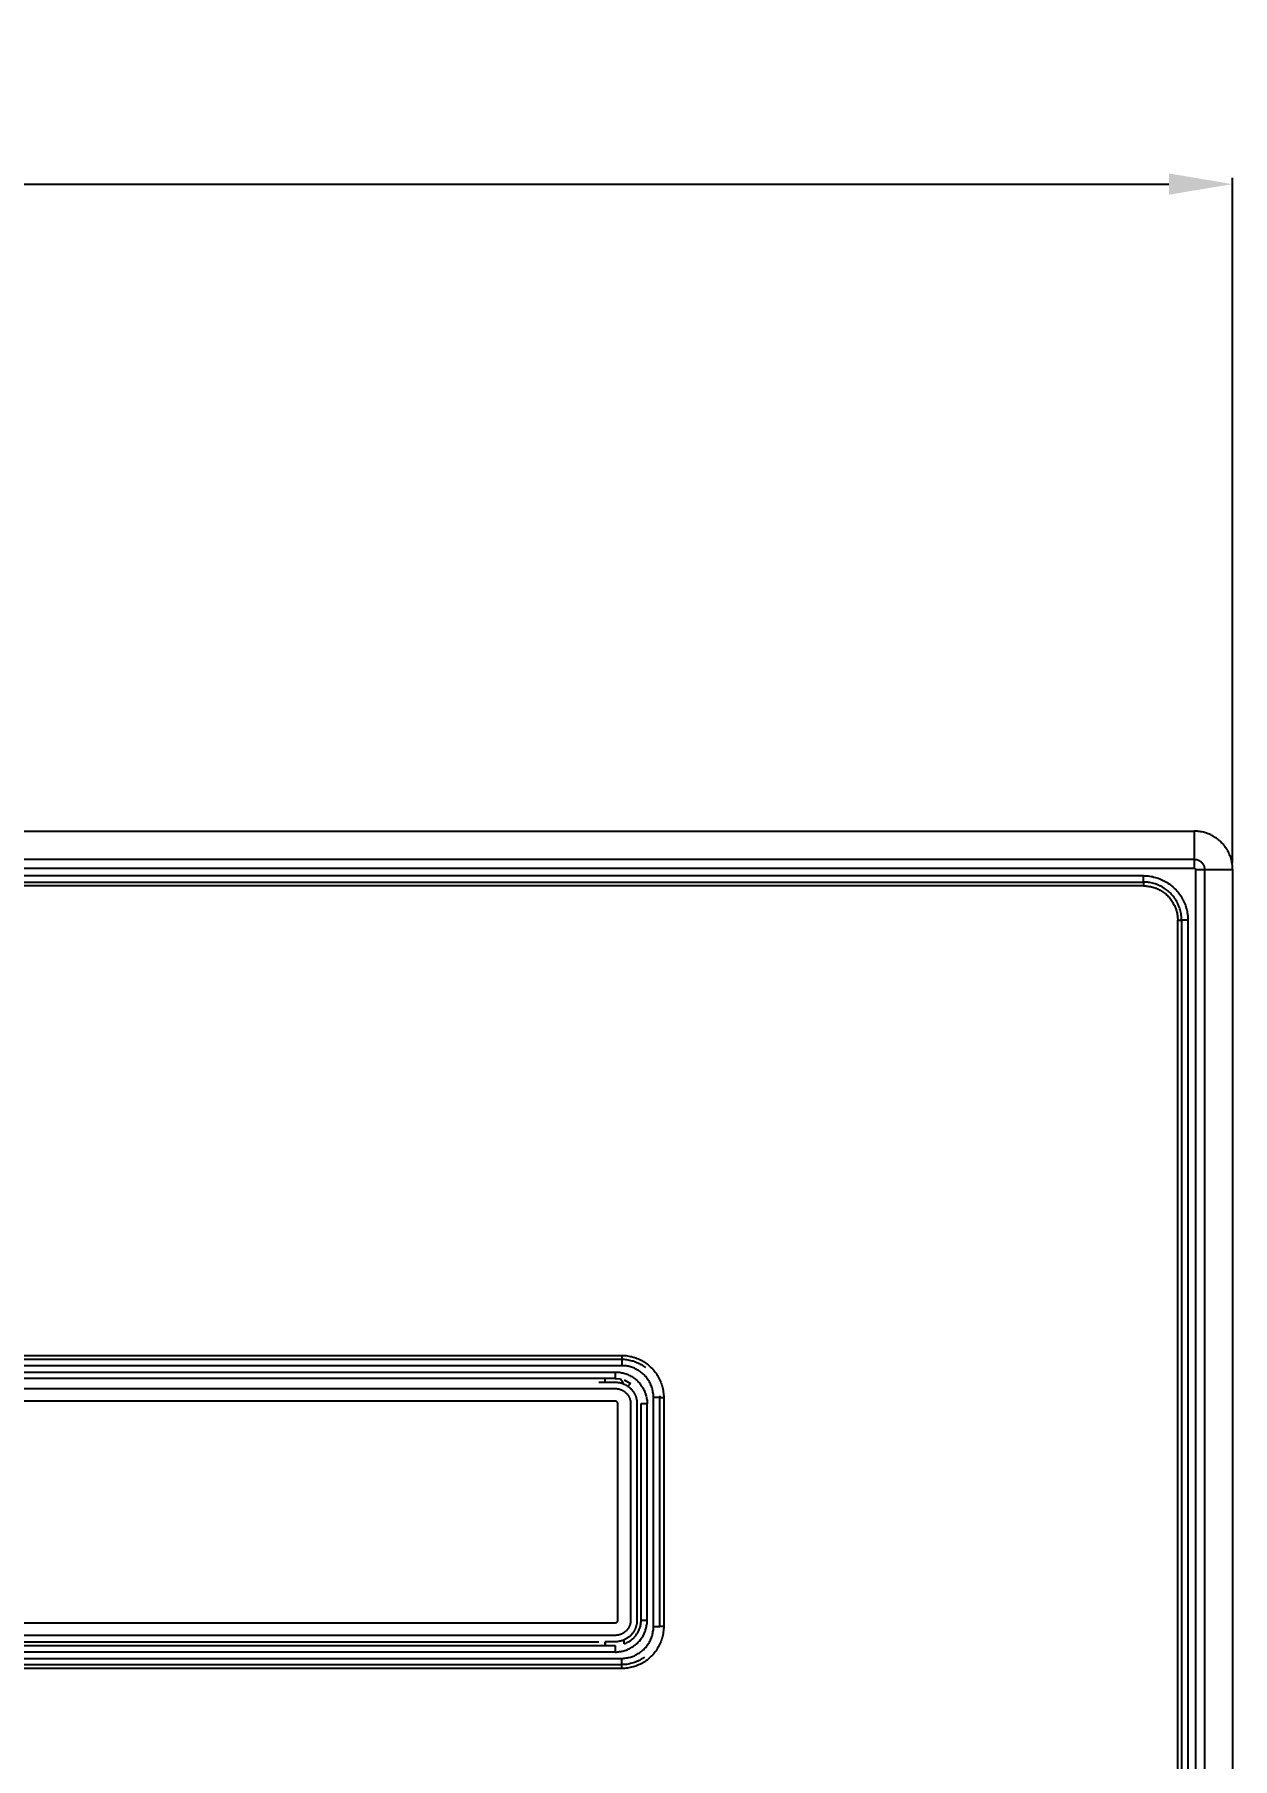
# Model space of a CAD drawing. Header units: millimetres. Extents: x 3033 to 5751, y 230 to 1450.
# Drawn here: x 3481.2 to 3575.3, y 725.4 to 860.9 of the extents above; entities that cross this region are included whole.
import ezdxf

# ---------------------------------------------------------------- set-up
doc = ezdxf.new("R2010")
doc.units = ezdxf.units.MM
doc.header["$MEASUREMENT"] = 0
doc.layers.add('Default', color=7, linetype='Continuous')
doc.layers.add('LAYER 10', color=2, linetype='Continuous')
doc.styles.add('Arial', font='arial.ttf')
doc.dimstyles.new('Dimension Style 01', dxfattribs={"dimtxt": 10, "dimasz": 5, "dimexe": 0.5, "dimexo": 0.5, "dimgap": 0.09, "dimtad": 1, "dimtoh": 1, "dimdec": 1, "dimzin": 1, "dimdsep": 46, "dimtxsty": 'Arial', "dimcen": 0.5, "dimadec": 1, "dimazin": 0, "dimtfac": 1, "dimtdec": 4, "dimtix": 1, "dimtmove": 0, "dimatfit": 3, "dimfxl": 1, "dimtolj": 1, "dimtzin": 1, "dimarcsym": 0})

# ---------------------------------------------------------------- blocks, each defined once
blk = doc.blocks.new('*D3')
at = {"layer": 'Default', "color": 0, "lineweight": -2, "transparency": 16777216}
for p, q in [((3345.34, 795.75), (3345.34, 849.6)), ((3575.34, 795.75), (3575.34, 849.6)), ((3350.34, 849.1), (3570.34, 849.1))]:
    blk.add_line(p, q, dxfattribs=at)
at = {"layer": 'Default', "color": 0, "transparency": 16777216}
for points in [[(3350.34, 849.94), (3350.34, 848.27), (3345.34, 849.1)], [(3570.34, 848.27), (3570.34, 849.94), (3575.34, 849.1)]]:
    blk.add_solid(points, dxfattribs=at)
at = {"layer": 'Defpoints', "color": 0, "transparency": 16777216}
for p in [(3575.34, 849.1), (3345.34, 795.25), (3575.34, 795.25)]:
    blk.add_point(p, dxfattribs=at)
at = {"layer": 'Default', "color": 0, "transparency": 16777216, "insert": (3460.34, 854.3), "char_height": 10, "attachment_point": 5, "style": 'Arial'}
blk.add_mtext('\\A1;230.0', dxfattribs=at)

msp = doc.modelspace()

# ---------------------------------------------------------------- linework, layer by layer
at = {"layer": 'LAYER 10'}
for p, q in [((3348.34, 798.25), (3572.34, 798.25)), ((3572.34, 798.25), (3572.34, 796.05)), ((3572.44, 798.25), (3572.34, 798.25)), ((3572.55, 798.25), (3572.44, 798.25)), ((3572.65, 798.24), (3572.55, 798.25)), ((3572.75, 798.23), (3572.65, 798.24)), ((3572.85, 798.21), (3572.75, 798.23)), ((3572.95, 798.19), (3572.85, 798.21)), ((3573.05, 798.17), (3572.95, 798.19)), ((3573.15, 798.14), (3573.05, 798.17)), ((3573.25, 798.11), (3573.15, 798.14)), ((3573.35, 798.08), (3573.25, 798.11)), ((3573.44, 798.04), (3573.35, 798.08)), ((3573.54, 798.01), (3573.44, 798.04)), ((3573.63, 797.96), (3573.54, 798.01)), ((3573.72, 797.92), (3573.63, 797.96)), ((3573.81, 797.87), (3573.72, 797.92)), ((3573.9, 797.82), (3573.81, 797.87)), ((3573.99, 797.76), (3573.9, 797.82)), ((3574.07, 797.7), (3573.99, 797.76)), ((3574.15, 797.64), (3574.07, 797.7)), ((3574.23, 797.58), (3574.15, 797.64)), ((3574.31, 797.51), (3574.23, 797.58)), ((3574.39, 797.45), (3574.31, 797.51)), ((3574.46, 797.37), (3574.39, 797.45)), ((3574.53, 797.3), (3574.46, 797.37)), ((3574.6, 797.23), (3574.53, 797.3)), ((3574.67, 797.15), (3574.6, 797.23)), ((3574.73, 797.07), (3574.67, 797.15)), ((3574.79, 796.98), (3574.73, 797.07)), ((3574.85, 796.9), (3574.79, 796.98)), ((3574.9, 796.81), (3574.85, 796.9)), ((3574.96, 796.72), (3574.9, 796.81)), ((3575, 796.63), (3574.96, 796.72)), ((3575.05, 796.54), (3575, 796.63)), ((3348.34, 796.05), (3572.34, 796.05)), ((3348.34, 795.34), (3572.34, 795.34)), ((3572.34, 796.05), (3572.34, 795.34)), ((3572.34, 796.05), (3572.37, 796.05)), ((3572.34, 795.34), (3572.35, 795.34)), ((3572.34, 795.34), (3572.34, 795.34)), ((3572.35, 795.34), (3572.36, 795.34)), ((3572.35, 795.34), (3572.35, 795.34)), ((3572.35, 795.34), (3572.35, 795.34)), ((3572.36, 795.34), (3572.37, 795.33)), ((3572.36, 795.34), (3572.36, 795.34)), ((3572.36, 795.34), (3572.36, 795.34)), ((3572.36, 795.34), (3572.36, 795.34)), ((3572.37, 796.05), (3572.4, 796.04)), ((3572.37, 795.33), (3572.38, 795.33)), ((3572.37, 795.33), (3572.37, 795.33)), ((3572.37, 795.33), (3572.37, 795.33)), ((3572.38, 795.33), (3572.39, 795.33)), ((3572.38, 795.33), (3572.38, 795.33)), ((3572.38, 795.33), (3572.38, 795.33)), ((3572.38, 795.33), (3572.38, 795.33)), ((3572.39, 795.33), (3572.39, 795.32)), ((3572.39, 795.32), (3572.4, 795.32)), ((3572.39, 795.32), (3572.39, 795.32)), ((3572.39, 795.32), (3572.39, 795.32)), ((3572.4, 796.04), (3572.42, 796.04)), ((3572.4, 795.32), (3572.4, 795.31)), ((3572.4, 795.32), (3572.4, 795.32)), ((3572.4, 795.32), (3572.4, 795.32)), ((3572.4, 795.31), (3572.41, 795.31)), ((3572.4, 795.31), (3572.4, 795.31)), ((3572.41, 795.31), (3572.41, 795.31)), ((3572.41, 795.31), (3572.41, 795.3)), ((3572.41, 795.3), (3572.41, 795.3)), ((3572.41, 795.3), (3572.41, 795.3)), ((3572.41, 795.3), (3572.42, 795.3)), ((3572.42, 796.04), (3572.45, 796.04)), ((3572.42, 795.3), (3572.42, 795.29)), ((3572.42, 795.29), (3572.42, 795.28)), ((3572.42, 795.29), (3572.42, 795.29)), ((3572.42, 795.29), (3572.42, 795.29)), ((3572.42, 795.29), (3572.42, 795.29)), ((3572.42, 795.28), (3572.42, 795.27)), ((3572.42, 795.28), (3572.42, 795.28)), ((3572.42, 795.28), (3572.42, 795.28)), ((3572.42, 795.27), (3572.43, 795.27)), ((3572.42, 795.27), (3572.42, 795.27)), ((3572.43, 795.27), (3572.43, 795.27)), ((3572.45, 796.04), (3572.48, 796.03)), ((3572.48, 796.03), (3572.5, 796.03)), ((3572.5, 796.03), (3572.53, 796.02)), ((3572.53, 796.02), (3572.55, 796.02)), ((3572.55, 796.02), (3572.58, 796.01)), ((3572.58, 796.01), (3572.61, 796)), ((3572.61, 796), (3572.63, 795.99)), ((3572.63, 795.99), (3572.66, 795.98)), ((3572.66, 795.98), (3572.68, 795.97)), ((3572.68, 795.97), (3572.71, 795.96)), ((3572.71, 795.96), (3572.73, 795.94)), ((3572.73, 795.94), (3572.75, 795.93)), ((3572.75, 795.93), (3572.78, 795.92)), ((3572.78, 795.92), (3572.8, 795.9)), ((3572.8, 795.9), (3572.82, 795.89)), ((3572.82, 795.89), (3572.84, 795.87)), ((3572.84, 795.87), (3572.86, 795.85)), ((3572.86, 795.85), (3572.88, 795.83)), ((3572.88, 795.83), (3572.9, 795.81)), ((3572.9, 795.81), (3572.92, 795.79)), ((3572.92, 795.79), (3572.94, 795.77)), ((3572.94, 795.77), (3572.96, 795.75)), ((3572.96, 795.75), (3572.97, 795.73)), ((3572.97, 795.73), (3572.99, 795.71)), ((3572.99, 795.71), (3573, 795.69)), ((3573, 795.69), (3573.02, 795.67)), ((3573.02, 795.67), (3573.03, 795.64)), ((3573.03, 795.64), (3573.05, 795.62)), ((3573.05, 795.62), (3573.06, 795.59)), ((3573.06, 795.59), (3573.07, 795.57)), ((3573.07, 795.57), (3573.08, 795.54)), ((3573.08, 795.54), (3573.09, 795.52)), ((3573.09, 795.52), (3573.1, 795.49)), ((3573.1, 795.49), (3573.1, 795.47)), ((3573.1, 795.47), (3573.11, 795.44)), ((3573.11, 795.44), (3573.12, 795.41)), ((3573.12, 795.41), (3573.12, 795.39)), ((3573.12, 795.39), (3573.13, 795.36)), ((3573.13, 795.36), (3573.13, 795.33)), ((3573.13, 795.33), (3573.13, 795.31)), ((3573.13, 795.31), (3573.13, 795.28)), ((3573.13, 795.28), (3573.13, 795.25)), ((3575.09, 796.45), (3575.05, 796.54)), ((3575.13, 796.35), (3575.09, 796.45)), ((3575.17, 796.26), (3575.13, 796.35)), ((3575.2, 796.16), (3575.17, 796.26)), ((3575.23, 796.06), (3575.2, 796.16)), ((3575.26, 795.96), (3575.23, 796.06)), ((3575.28, 795.86), (3575.26, 795.96)), ((3575.3, 795.76), (3575.28, 795.86)), ((3575.31, 795.66), (3575.3, 795.76)), ((3575.33, 795.56), (3575.31, 795.66)), ((3575.33, 795.46), (3575.33, 795.56)), ((3575.34, 795.36), (3575.33, 795.46)), ((3575.34, 795.25), (3575.34, 795.36)), ((3568.34, 794.75), (3352.34, 794.75)), ((3352.34, 794.25), (3568.34, 794.25)), ((3568.34, 793.95), (3352.34, 793.95)), ((3568.34, 794.25), (3568.34, 794.75)), ((3568.34, 794.75), (3568.46, 794.75)), ((3568.44, 794.25), (3568.34, 794.25)), ((3568.34, 794.25), (3568.34, 793.95)), ((3568.34, 793.95), (3568.43, 793.95)), ((3568.43, 793.95), (3568.53, 793.95)), ((3568.55, 794.25), (3568.44, 794.25)), ((3568.46, 794.75), (3568.58, 794.75)), ((3568.53, 793.95), (3568.62, 793.94)), ((3568.65, 794.24), (3568.55, 794.25)), ((3568.58, 794.75), (3568.7, 794.74)), ((3568.62, 793.94), (3568.71, 793.93)), ((3568.75, 794.23), (3568.65, 794.24)), ((3568.7, 794.74), (3568.82, 794.72)), ((3568.71, 793.93), (3568.8, 793.91)), ((3568.85, 794.21), (3568.75, 794.23)), ((3568.8, 793.91), (3568.89, 793.9)), ((3568.82, 794.72), (3568.94, 794.7)), ((3568.95, 794.19), (3568.85, 794.21)), ((3568.94, 794.7), (3569.05, 794.68)), ((3569.05, 794.17), (3568.95, 794.19)), ((3569.05, 794.68), (3569.17, 794.65)), ((3569.15, 794.14), (3569.05, 794.17)), ((3569.25, 794.11), (3569.15, 794.14)), ((3569.17, 794.65), (3569.29, 794.62)), ((3569.35, 794.08), (3569.25, 794.11)), ((3569.29, 794.62), (3569.4, 794.59)), ((3569.44, 794.04), (3569.35, 794.08)), ((3569.4, 794.59), (3569.51, 794.55)), ((3569.54, 794.01), (3569.44, 794.04)), ((3569.51, 794.55), (3569.63, 794.51)), ((3569.63, 793.96), (3569.54, 794.01)), ((3569.63, 794.51), (3569.74, 794.46)), ((3569.72, 793.92), (3569.63, 793.96)), ((3569.81, 793.87), (3569.72, 793.92)), ((3569.74, 794.46), (3569.84, 794.41)), ((3569.84, 794.41), (3569.95, 794.36)), ((3569.95, 794.36), (3570.06, 794.3)), ((3570.06, 794.3), (3570.16, 794.24)), ((3570.16, 794.24), (3570.26, 794.18)), ((3570.26, 794.18), (3570.36, 794.11)), ((3570.36, 794.11), (3570.46, 794.04)), ((3570.46, 794.04), (3570.55, 793.97)), ((3570.55, 793.97), (3570.64, 793.89)), ((3572.43, 795.27), (3572.43, 795.26)), ((3572.43, 795.26), (3572.43, 795.25)), ((3572.43, 795.26), (3572.43, 795.26)), ((3572.43, 795.26), (3572.43, 795.26)), ((3572.43, 795.25), (3573.13, 795.25)), ((3572.43, 795.25), (3572.43, 531.25)), ((3573.13, 795.25), (3575.34, 795.25)), ((3573.13, 795.25), (3573.13, 531.25)), ((3575.34, 795.25), (3575.34, 531.25)), ((3568.89, 793.9), (3568.98, 793.88)), ((3568.98, 793.88), (3569.07, 793.85)), ((3569.07, 793.85), (3569.16, 793.83)), ((3569.16, 793.83), (3569.25, 793.8)), ((3569.25, 793.8), (3569.33, 793.77)), ((3569.33, 793.77), (3569.42, 793.73)), ((3569.42, 793.73), (3569.5, 793.69)), ((3569.5, 793.69), (3569.58, 793.65)), ((3569.58, 793.65), (3569.66, 793.61)), ((3569.66, 793.61), (3569.74, 793.56)), ((3569.74, 793.56), (3569.82, 793.51)), ((3569.9, 793.82), (3569.81, 793.87)), ((3569.82, 793.51), (3569.9, 793.46)), ((3569.99, 793.76), (3569.9, 793.82)), ((3569.9, 793.46), (3569.97, 793.4)), ((3569.97, 793.4), (3570.04, 793.35)), ((3570.07, 793.7), (3569.99, 793.76)), ((3570.04, 793.35), (3570.12, 793.29)), ((3570.15, 793.64), (3570.07, 793.7)), ((3570.12, 793.29), (3570.18, 793.23)), ((3570.23, 793.58), (3570.15, 793.64)), ((3570.18, 793.23), (3570.25, 793.16)), ((3570.31, 793.51), (3570.23, 793.58)), ((3570.25, 793.16), (3570.31, 793.1)), ((3570.39, 793.45), (3570.31, 793.51)), ((3570.31, 793.1), (3570.38, 793.03)), ((3570.38, 793.03), (3570.44, 792.96)), ((3570.46, 793.37), (3570.39, 793.45)), ((3570.44, 792.96), (3570.49, 792.88)), ((3570.53, 793.3), (3570.46, 793.37)), ((3570.49, 792.88), (3570.55, 792.81)), ((3570.6, 793.23), (3570.53, 793.3)), ((3570.55, 792.81), (3570.6, 792.73)), ((3570.67, 793.15), (3570.6, 793.23)), ((3570.6, 792.73), (3570.65, 792.66)), ((3570.64, 793.89), (3570.73, 793.81)), ((3570.65, 792.66), (3570.69, 792.58)), ((3570.73, 793.07), (3570.67, 793.15)), ((3570.69, 792.58), (3570.74, 792.5)), ((3570.73, 793.81), (3570.82, 793.73)), ((3570.79, 792.98), (3570.73, 793.07)), ((3570.85, 792.9), (3570.79, 792.98)), ((3570.82, 793.73), (3570.9, 793.64)), ((3570.9, 792.81), (3570.85, 792.9)), ((3570.9, 793.64), (3570.98, 793.55)), ((3570.96, 792.72), (3570.9, 792.81)), ((3571, 792.63), (3570.96, 792.72)), ((3570.98, 793.55), (3571.06, 793.46)), ((3571.05, 792.54), (3571, 792.63)), ((3571.06, 793.46), (3571.13, 793.37)), ((3571.13, 793.37), (3571.2, 793.27)), ((3571.2, 793.27), (3571.27, 793.17)), ((3571.27, 793.17), (3571.33, 793.07)), ((3571.33, 793.07), (3571.39, 792.97)), ((3571.39, 792.97), (3571.45, 792.86)), ((3571.45, 792.86), (3571.5, 792.76)), ((3571.5, 792.76), (3571.55, 792.65)), ((3571.55, 792.65), (3571.6, 792.54)), ((3570.74, 792.5), (3570.78, 792.41)), ((3570.78, 792.41), (3570.82, 792.33)), ((3570.82, 792.33), (3570.85, 792.24)), ((3570.85, 792.24), (3570.89, 792.16)), ((3570.89, 792.16), (3570.91, 792.07)), ((3570.91, 792.07), (3570.94, 791.98)), ((3570.94, 791.98), (3570.96, 791.89)), ((3570.96, 791.89), (3570.98, 791.8)), ((3570.98, 791.8), (3571, 791.71)), ((3571, 791.71), (3571.02, 791.62)), ((3571.02, 791.62), (3571.03, 791.53)), ((3571.03, 791.53), (3571.03, 791.44)), ((3571.03, 791.44), (3571.04, 791.35)), ((3571.04, 791.35), (3571.04, 791.25)), ((3571.04, 791.25), (3571.34, 791.25)), ((3571.04, 535.25), (3571.04, 791.25)), ((3571.09, 792.45), (3571.05, 792.54)), ((3571.13, 792.35), (3571.09, 792.45)), ((3571.17, 792.26), (3571.13, 792.35)), ((3571.2, 792.16), (3571.17, 792.26)), ((3571.23, 792.06), (3571.2, 792.16)), ((3571.26, 791.96), (3571.23, 792.06)), ((3571.28, 791.86), (3571.26, 791.96)), ((3571.3, 791.76), (3571.28, 791.86)), ((3571.31, 791.66), (3571.3, 791.76)), ((3571.33, 791.56), (3571.31, 791.66)), ((3571.33, 791.46), (3571.33, 791.56)), ((3571.34, 791.36), (3571.33, 791.46)), ((3571.34, 791.25), (3571.34, 791.36)), ((3571.84, 791.25), (3571.34, 791.25)), ((3571.34, 791.25), (3571.34, 535.25)), ((3571.6, 792.54), (3571.64, 792.43)), ((3571.64, 792.43), (3571.68, 792.31)), ((3571.68, 792.31), (3571.71, 792.2)), ((3571.71, 792.2), (3571.74, 792.08)), ((3571.74, 792.08), (3571.77, 791.97)), ((3571.77, 791.97), (3571.79, 791.85)), ((3571.79, 791.85), (3571.81, 791.73)), ((3571.81, 791.73), (3571.82, 791.61)), ((3571.82, 791.61), (3571.83, 791.49)), ((3571.83, 791.49), (3571.84, 791.37)), ((3571.84, 791.37), (3571.84, 791.25)), ((3571.84, 791.25), (3571.84, 535.25)), ((3393.34, 757.05), (3527.34, 757.05)), ((3393.34, 756.75), (3527.34, 756.75)), ((3527.34, 756.25), (3393.34, 756.25)), ((3527.34, 757.05), (3527.34, 756.75)), ((3527.34, 757.05), (3527.45, 757.05)), ((3527.34, 756.75), (3527.34, 756.25)), ((3527.34, 756.75), (3527.44, 756.75)), ((3527.43, 756.25), (3527.34, 756.25)), ((3527.51, 756.25), (3527.43, 756.25)), ((3527.44, 756.75), (3527.54, 756.75)), ((3527.45, 757.05), (3527.57, 757.05)), ((3527.6, 756.24), (3527.51, 756.25)), ((3527.54, 756.75), (3527.64, 756.74)), ((3527.57, 757.05), (3527.68, 757.04)), ((3527.68, 756.23), (3527.6, 756.24)), ((3527.64, 756.74), (3527.74, 756.73)), ((3527.68, 757.04), (3527.79, 757.02)), ((3527.77, 756.22), (3527.68, 756.23)), ((3527.74, 756.73), (3527.84, 756.71)), ((3527.85, 756.2), (3527.77, 756.22)), ((3527.79, 757.02), (3527.9, 757.01)), ((3527.84, 756.71), (3527.94, 756.69)), ((3527.93, 756.18), (3527.85, 756.2)), ((3527.9, 757.01), (3528.01, 756.98)), ((3528.02, 756.16), (3527.93, 756.18)), ((3527.94, 756.69), (3528.04, 756.67)), ((3528.01, 756.98), (3528.12, 756.96)), ((3528.1, 756.14), (3528.02, 756.16)), ((3528.04, 756.67), (3528.14, 756.64)), ((3528.18, 756.11), (3528.1, 756.14)), ((3528.12, 756.96), (3528.23, 756.93)), ((3528.14, 756.64), (3528.24, 756.62)), ((3528.26, 756.08), (3528.18, 756.11)), ((3528.23, 756.93), (3528.34, 756.9)), ((3528.24, 756.62), (3528.33, 756.58)), ((3528.34, 756.05), (3528.26, 756.08)), ((3528.33, 756.58), (3528.43, 756.55)), ((3528.34, 756.9), (3528.45, 756.86)), ((3528.41, 756.01), (3528.34, 756.05)), ((3528.49, 755.97), (3528.41, 756.01)), ((3528.43, 756.55), (3528.52, 756.51)), ((3528.45, 756.86), (3528.55, 756.82)), ((3528.52, 756.51), (3528.61, 756.47)), ((3528.55, 756.82), (3528.66, 756.78)), ((3528.61, 756.47), (3528.71, 756.43)), ((3528.66, 756.78), (3528.76, 756.73)), ((3528.71, 756.43), (3528.79, 756.38)), ((3528.76, 756.73), (3528.86, 756.68)), ((3528.79, 756.38), (3528.88, 756.33)), ((3528.86, 756.68), (3528.96, 756.63)), ((3528.88, 756.33), (3528.97, 756.27)), ((3528.96, 756.63), (3529.06, 756.57)), ((3528.97, 756.27), (3529.05, 756.22)), ((3529.05, 756.22), (3529.13, 756.16)), ((3529.06, 756.57), (3529.15, 756.51)), ((3529.13, 756.16), (3529.21, 756.1)), ((3529.15, 756.51), (3529.24, 756.45)), ((3529.24, 756.45), (3529.33, 756.38)), ((3529.33, 756.38), (3529.42, 756.31)), ((3529.42, 756.31), (3529.51, 756.24)), ((3529.51, 756.24), (3529.59, 756.17)), ((3529.59, 756.17), (3529.67, 756.09)), ((3529.67, 756.09), (3529.75, 756.01)), ((3529.75, 756.01), (3529.83, 755.92)), ((3393.84, 755.75), (3526.84, 755.75)), ((3526.84, 755.25), (3393.84, 755.25)), ((3525.55, 754.95), (3526.84, 754.95)), ((3526.03, 754.95), (3526.03, 755.25)), ((3526.84, 755.75), (3526.84, 755.25)), ((3526.84, 755.75), (3526.93, 755.75)), ((3526.84, 755.25), (3527.25, 755.21)), ((3526.84, 754.95), (3526.88, 754.95)), ((3526.88, 754.95), (3526.92, 754.95)), ((3526.92, 754.95), (3526.96, 754.95)), ((3526.93, 755.75), (3527.01, 755.75)), ((3526.96, 754.95), (3527, 754.95)), ((3527, 754.95), (3527.04, 754.94)), ((3527.01, 755.75), (3527.1, 755.74)), ((3527.04, 754.94), (3527.07, 754.94)), ((3527.07, 754.94), (3527.11, 754.93)), ((3527.1, 755.74), (3527.18, 755.73)), ((3527.11, 754.93), (3527.15, 754.92)), ((3527.15, 754.92), (3527.19, 754.92)), ((3527.18, 755.73), (3527.27, 755.72)), ((3527.19, 754.92), (3527.23, 754.91)), ((3527.23, 754.91), (3527.27, 754.9)), ((3527.25, 755.21), (3527.35, 755.06)), ((3527.27, 755.72), (3527.35, 755.7)), ((3527.27, 754.9), (3527.3, 754.89)), ((3527.3, 754.89), (3527.34, 754.88)), ((3527.34, 754.88), (3527.38, 754.87)), ((3527.35, 755.7), (3527.43, 755.68)), ((3527.35, 755.06), (3527.43, 754.88)), ((3527.38, 754.87), (3527.42, 754.85)), ((3527.42, 754.85), (3527.45, 754.84)), ((3527.43, 755.68), (3527.52, 755.66)), ((3527.43, 754.88), (3527.45, 754.84)), ((3527.45, 754.84), (3527.49, 754.83)), ((3527.49, 754.83), (3527.53, 754.81)), ((3527.52, 755.66), (3527.6, 755.64)), ((3527.53, 754.81), (3527.56, 754.79)), ((3527.54, 755.13), (3528.04, 754.86)), ((3527.56, 754.79), (3527.6, 754.78)), ((3527.6, 755.64), (3527.68, 755.61)), ((3527.6, 754.78), (3527.63, 754.76)), ((3527.63, 754.76), (3527.67, 754.74)), ((3527.67, 754.74), (3527.7, 754.72)), ((3527.68, 755.61), (3527.76, 755.58)), ((3527.7, 754.72), (3527.74, 754.7)), ((3527.74, 754.7), (3527.77, 754.68)), ((3527.76, 755.58), (3527.84, 755.55)), ((3527.77, 754.68), (3527.8, 754.66)), ((3527.8, 754.66), (3527.83, 754.63)), ((3528.04, 754.86), (3527.82, 754.64)), ((3527.83, 754.63), (3527.87, 754.61)), ((3527.84, 755.55), (3527.91, 755.51)), ((3527.91, 755.51), (3527.99, 755.47)), ((3527.99, 755.47), (3528.07, 755.43)), ((3528.07, 755.43), (3528.14, 755.39)), ((3528.14, 755.39), (3528.21, 755.34)), ((3528.21, 755.34), (3528.28, 755.3)), ((3528.28, 755.3), (3528.35, 755.25)), ((3528.35, 755.25), (3528.42, 755.19)), ((3528.42, 755.19), (3528.48, 755.14)), ((3528.48, 755.14), (3528.55, 755.08)), ((3528.57, 755.93), (3528.49, 755.97)), ((3528.55, 755.08), (3528.61, 755.02)), ((3528.64, 755.89), (3528.57, 755.93)), ((3528.61, 755.02), (3528.67, 754.96)), ((3528.71, 755.84), (3528.64, 755.89)), ((3528.67, 754.96), (3528.73, 754.9)), ((3528.78, 755.8), (3528.71, 755.84)), ((3528.73, 754.9), (3528.78, 754.83)), ((3528.85, 755.75), (3528.78, 755.8)), ((3528.78, 754.83), (3528.83, 754.76)), ((3528.83, 754.76), (3528.88, 754.7)), ((3528.92, 755.69), (3528.85, 755.75)), ((3528.88, 754.7), (3528.93, 754.62)), ((3528.98, 755.64), (3528.92, 755.69)), ((3528.93, 754.62), (3528.98, 754.55)), ((3529.05, 755.58), (3528.98, 755.64)), ((3529.11, 755.52), (3529.05, 755.58)), ((3529.17, 755.46), (3529.11, 755.52)), ((3529.23, 755.4), (3529.17, 755.46)), ((3529.28, 755.33), (3529.23, 755.4)), ((3529.33, 755.26), (3529.28, 755.33)), ((3529.38, 755.2), (3529.33, 755.26)), ((3529.43, 755.12), (3529.38, 755.2)), ((3529.48, 755.05), (3529.43, 755.12)), ((3529.52, 754.98), (3529.48, 755.05)), ((3529.56, 754.9), (3529.52, 754.98)), ((3529.6, 754.83), (3529.56, 754.9)), ((3529.63, 754.75), (3529.6, 754.83)), ((3529.67, 754.67), (3529.63, 754.75)), ((3529.7, 754.59), (3529.67, 754.67)), ((3529.83, 755.92), (3529.9, 755.84)), ((3529.9, 755.84), (3529.97, 755.75)), ((3529.97, 755.75), (3530.04, 755.66)), ((3530.04, 755.66), (3530.1, 755.56)), ((3530.1, 755.56), (3530.16, 755.47)), ((3530.16, 755.47), (3530.22, 755.37)), ((3530.22, 755.37), (3530.27, 755.27)), ((3530.27, 755.27), (3530.32, 755.17)), ((3530.32, 755.17), (3530.37, 755.07)), ((3530.37, 755.07), (3530.41, 754.96)), ((3530.41, 754.96), (3530.45, 754.86)), ((3530.45, 754.86), (3530.49, 754.75)), ((3530.49, 754.75), (3530.52, 754.64)), ((3530.52, 754.64), (3530.55, 754.53)), ((3393.82, 754.45), (3526.84, 754.45)), ((3526.84, 753.45), (3393.84, 753.45)), ((3526.84, 754.45), (3526.87, 754.45)), ((3526.85, 753.45), (3526.84, 753.45)), ((3526.85, 753.45), (3526.85, 753.45)), ((3526.86, 753.45), (3526.85, 753.45)), ((3526.87, 753.45), (3526.86, 753.45)), ((3526.87, 754.45), (3526.9, 754.45)), ((3526.88, 753.45), (3526.87, 753.45)), ((3526.88, 753.45), (3526.88, 753.45)), ((3526.89, 753.45), (3526.88, 753.45)), ((3526.9, 753.45), (3526.89, 753.45)), ((3526.9, 754.45), (3526.93, 754.45)), ((3526.9, 753.44), (3526.9, 753.45)), ((3526.91, 753.44), (3526.9, 753.44)), ((3526.92, 753.44), (3526.91, 753.44)), ((3526.92, 753.44), (3526.92, 753.44)), ((3526.93, 753.43), (3526.92, 753.44)), ((3526.93, 754.45), (3526.96, 754.45)), ((3526.93, 753.43), (3526.93, 753.43)), ((3526.94, 753.43), (3526.93, 753.43)), ((3526.95, 753.42), (3526.94, 753.43)), ((3526.95, 753.42), (3526.95, 753.42)), ((3526.96, 753.41), (3526.95, 753.42)), ((3526.96, 754.45), (3526.99, 754.44)), ((3526.96, 753.41), (3526.96, 753.41)), ((3526.97, 753.41), (3526.96, 753.41)), ((3526.97, 753.4), (3526.97, 753.41)), ((3526.98, 753.4), (3526.97, 753.4)), ((3526.98, 753.39), (3526.98, 753.4)), ((3526.99, 753.39), (3526.98, 753.39)), ((3526.99, 754.44), (3527.02, 754.44)), ((3526.99, 753.38), (3526.99, 753.39)), ((3527, 753.38), (3526.99, 753.38)), ((3527, 753.37), (3527, 753.38)), ((3527.01, 753.36), (3527, 753.37)), ((3527.01, 753.36), (3527.01, 753.36)), ((3527.01, 753.35), (3527.01, 753.36)), ((3527.02, 753.35), (3527.01, 753.35)), ((3527.02, 754.44), (3527.04, 754.44)), ((3527.02, 753.34), (3527.02, 753.35)), ((3527.02, 753.33), (3527.02, 753.34)), ((3527.03, 753.33), (3527.02, 753.33)), ((3527.03, 753.32), (3527.03, 753.33)), ((3527.03, 753.31), (3527.03, 753.32)), ((3527.03, 753.31), (3527.03, 753.31)), ((3527.04, 753.3), (3527.03, 753.31)), ((3527.04, 754.44), (3527.07, 754.43)), ((3527.04, 753.29), (3527.04, 753.3)), ((3527.04, 753.29), (3527.04, 753.29)), ((3527.04, 753.28), (3527.04, 753.29)), ((3527.04, 753.27), (3527.04, 753.28)), ((3527.04, 753.27), (3527.04, 753.27)), ((3527.07, 754.43), (3527.1, 754.42)), ((3527.1, 754.42), (3527.13, 754.42)), ((3527.13, 754.42), (3527.16, 754.41)), ((3527.16, 754.41), (3527.19, 754.4)), ((3527.19, 754.4), (3527.21, 754.39)), ((3527.21, 754.39), (3527.24, 754.38)), ((3527.24, 754.38), (3527.27, 754.37)), ((3527.27, 754.37), (3527.3, 754.36)), ((3527.3, 754.36), (3527.32, 754.35)), ((3527.32, 754.35), (3527.35, 754.34)), ((3527.35, 754.34), (3527.38, 754.33)), ((3527.38, 754.33), (3527.4, 754.31)), ((3527.4, 754.31), (3527.43, 754.3)), ((3527.43, 754.3), (3527.45, 754.29)), ((3527.45, 754.29), (3527.48, 754.27)), ((3527.48, 754.27), (3527.5, 754.25)), ((3527.5, 754.25), (3527.53, 754.24)), ((3527.53, 754.24), (3527.55, 754.22)), ((3527.55, 754.22), (3527.58, 754.2)), ((3527.58, 754.2), (3527.6, 754.18)), ((3527.6, 754.18), (3527.62, 754.16)), ((3527.62, 754.16), (3527.64, 754.14)), ((3527.64, 754.14), (3527.67, 754.12)), ((3527.67, 754.12), (3527.69, 754.1)), ((3527.69, 754.1), (3527.71, 754.08)), ((3527.71, 754.08), (3527.73, 754.06)), ((3527.73, 754.06), (3527.75, 754.04)), ((3527.75, 754.04), (3527.77, 754.02)), ((3527.77, 754.02), (3527.78, 754)), ((3527.78, 754), (3527.8, 753.97)), ((3527.8, 753.97), (3527.82, 753.95)), ((3527.82, 753.95), (3527.84, 753.93)), ((3527.84, 753.93), (3527.85, 753.9)), ((3527.85, 753.9), (3527.87, 753.88)), ((3527.87, 754.61), (3527.9, 754.59)), ((3527.87, 753.88), (3527.88, 753.85)), ((3527.88, 753.85), (3527.9, 753.83)), ((3527.9, 754.59), (3527.93, 754.56)), ((3527.9, 753.83), (3527.91, 753.8)), ((3527.91, 753.8), (3527.92, 753.77)), ((3527.92, 753.77), (3527.93, 753.75)), ((3527.93, 754.56), (3527.96, 754.53)), ((3527.93, 753.75), (3527.95, 753.72)), ((3527.95, 753.72), (3527.96, 753.69)), ((3527.96, 754.53), (3527.99, 754.51)), ((3527.96, 753.69), (3527.97, 753.67)), ((3527.97, 753.67), (3527.98, 753.64)), ((3527.98, 753.64), (3527.99, 753.61)), ((3527.99, 754.51), (3528.02, 754.48)), ((3527.99, 753.61), (3527.99, 753.58)), ((3527.99, 753.58), (3528, 753.56)), ((3528, 753.56), (3528.01, 753.53)), ((3528.01, 753.53), (3528.02, 753.5)), ((3528.02, 754.48), (3528.04, 754.45)), ((3528.02, 753.5), (3528.02, 753.47)), ((3528.02, 753.47), (3528.03, 753.44)), ((3528.03, 753.44), (3528.03, 753.41)), ((3528.03, 753.41), (3528.03, 753.38)), ((3528.03, 753.38), (3528.04, 753.35)), ((3528.04, 754.45), (3528.07, 754.43)), ((3528.04, 753.35), (3528.04, 753.32)), ((3528.04, 753.32), (3528.04, 753.29)), ((3528.04, 753.29), (3528.04, 753.27)), ((3528.07, 754.43), (3528.1, 754.4)), ((3528.1, 754.4), (3528.12, 754.37)), ((3528.12, 754.37), (3528.15, 754.34)), ((3528.15, 754.34), (3528.17, 754.31)), ((3528.17, 754.31), (3528.2, 754.28)), ((3528.2, 754.28), (3528.22, 754.25)), ((3528.22, 754.25), (3528.24, 754.22)), ((3528.24, 754.22), (3528.26, 754.18)), ((3528.26, 754.18), (3528.29, 754.15)), ((3528.29, 754.15), (3528.31, 754.12)), ((3528.31, 754.12), (3528.32, 754.08)), ((3528.32, 754.08), (3528.34, 754.05)), ((3528.34, 754.05), (3528.36, 754.01)), ((3528.36, 754.01), (3528.38, 753.98)), ((3528.38, 753.98), (3528.4, 753.94)), ((3528.4, 753.94), (3528.41, 753.91)), ((3528.41, 753.91), (3528.43, 753.87)), ((3528.43, 753.87), (3528.44, 753.83)), ((3528.44, 753.83), (3528.45, 753.79)), ((3528.45, 753.79), (3528.47, 753.76)), ((3528.47, 753.76), (3528.48, 753.72)), ((3528.48, 753.72), (3528.49, 753.68)), ((3528.49, 753.68), (3528.5, 753.64)), ((3528.5, 753.64), (3528.51, 753.6)), ((3528.51, 753.6), (3528.51, 753.56)), ((3528.51, 753.56), (3528.52, 753.52)), ((3528.52, 753.52), (3528.53, 753.48)), ((3528.53, 753.48), (3528.53, 753.44)), ((3528.53, 753.44), (3528.53, 753.4)), ((3528.53, 753.4), (3528.54, 753.36)), ((3528.54, 753.36), (3528.54, 753.31)), ((3528.54, 753.31), (3528.54, 736.24)), ((3528.98, 754.55), (3529.02, 754.48)), ((3529.02, 754.48), (3529.06, 754.4)), ((3529.06, 754.4), (3529.1, 754.33)), ((3529.1, 754.33), (3529.13, 754.25)), ((3529.13, 754.25), (3529.17, 754.17)), ((3529.17, 754.17), (3529.2, 754.09)), ((3529.2, 754.09), (3529.22, 754.01)), ((3529.22, 754.01), (3529.25, 753.93)), ((3529.25, 753.93), (3529.27, 753.85)), ((3529.27, 753.85), (3529.29, 753.76)), ((3529.29, 753.76), (3529.3, 753.68)), ((3529.3, 753.68), (3529.32, 753.59)), ((3529.32, 753.59), (3529.33, 753.51)), ((3529.33, 753.51), (3529.34, 753.42)), ((3529.34, 753.42), (3529.34, 753.34)), ((3529.34, 753.34), (3529.34, 753.25)), ((3529.72, 754.51), (3529.7, 754.59)), ((3529.75, 754.43), (3529.72, 754.51)), ((3529.77, 754.35), (3529.75, 754.43)), ((3529.79, 754.26), (3529.77, 754.35)), ((3529.8, 754.18), (3529.79, 754.26)), ((3529.82, 754.09), (3529.8, 754.18)), ((3529.83, 754.01), (3529.82, 754.09)), ((3529.84, 753.92), (3529.83, 754.01)), ((3529.84, 753.84), (3529.84, 753.92)), ((3529.84, 753.75), (3529.84, 753.84)), ((3529.84, 735.75), (3529.84, 753.75)), ((3530.34, 753.75), (3529.84, 753.75)), ((3530.34, 753.87), (3530.34, 753.75)), ((3530.34, 735.75), (3530.34, 753.75)), ((3530.34, 753.75), (3530.64, 753.75)), ((3530.55, 754.53), (3530.57, 754.42)), ((3530.57, 754.42), (3530.59, 754.31)), ((3530.59, 754.31), (3530.61, 754.2)), ((3530.61, 754.2), (3530.62, 754.09)), ((3530.62, 754.09), (3530.63, 753.98)), ((3530.63, 753.98), (3530.64, 753.87)), ((3530.64, 753.87), (3530.64, 753.75)), ((3530.64, 753.75), (3530.64, 735.75)), ((3527.04, 736.25), (3527.04, 753.27)), ((3528.04, 753.27), (3528.04, 736.23)), ((3528.84, 753.25), (3528.84, 736.25)), ((3529.34, 753.25), (3528.84, 753.25)), ((3529.34, 736.25), (3529.34, 753.25)), ((3393.83, 736.05), (3526.84, 736.05)), ((3526.84, 736.05), (3526.85, 736.05)), ((3526.85, 736.05), (3526.86, 736.05)), ((3526.85, 736.05), (3526.85, 736.05)), ((3526.86, 736.05), (3526.87, 736.06)), ((3526.86, 736.05), (3526.86, 736.05)), ((3526.87, 736.06), (3526.88, 736.06)), ((3526.87, 736.06), (3526.87, 736.06)), ((3526.88, 736.06), (3526.89, 736.06)), ((3526.88, 736.06), (3526.88, 736.06)), ((3526.88, 736.06), (3526.88, 736.06)), ((3526.89, 736.06), (3526.9, 736.06)), ((3526.89, 736.06), (3526.89, 736.06)), ((3526.9, 736.06), (3526.91, 736.07)), ((3526.9, 736.06), (3526.9, 736.06)), ((3526.9, 736.06), (3526.9, 736.06)), ((3526.91, 736.07), (3526.92, 736.07)), ((3526.91, 736.07), (3526.91, 736.07)), ((3526.92, 736.07), (3526.93, 736.07)), ((3526.92, 736.07), (3526.92, 736.07)), ((3526.92, 736.07), (3526.92, 736.07)), ((3526.93, 736.07), (3526.93, 736.08)), ((3526.93, 736.08), (3526.94, 736.08)), ((3526.93, 736.07), (3526.93, 736.07)), ((3526.94, 736.08), (3526.95, 736.08)), ((3526.94, 736.08), (3526.94, 736.08)), ((3526.94, 736.08), (3526.94, 736.08)), ((3526.95, 736.09), (3526.96, 736.09)), ((3526.95, 736.09), (3526.95, 736.09)), ((3526.95, 736.08), (3526.95, 736.09)), ((3526.95, 736.08), (3526.95, 736.08)), ((3526.96, 736.09), (3526.97, 736.1)), ((3526.96, 736.09), (3526.96, 736.09)), ((3526.96, 736.09), (3526.96, 736.09)), ((3526.97, 736.1), (3526.98, 736.11)), ((3526.97, 736.1), (3526.97, 736.1)), ((3526.97, 736.1), (3526.97, 736.1)), ((3526.97, 736.1), (3526.97, 736.1)), ((3526.98, 736.11), (3526.99, 736.12)), ((3526.98, 736.11), (3526.98, 736.11)), ((3526.98, 736.11), (3526.98, 736.11)), ((3526.98, 736.11), (3526.98, 736.11)), ((3526.99, 736.12), (3527, 736.13)), ((3526.99, 736.12), (3526.99, 736.12)), ((3526.99, 736.12), (3526.99, 736.12)), ((3526.99, 736.12), (3526.99, 736.12)), ((3527, 736.14), (3527.01, 736.14)), ((3527, 736.14), (3527, 736.14)), ((3527, 736.13), (3527, 736.14)), ((3527, 736.13), (3527, 736.13)), ((3527, 736.13), (3527, 736.13)), ((3527.01, 736.15), (3527.02, 736.16)), ((3527.01, 736.14), (3527.01, 736.15)), ((3527.01, 736.15), (3527.01, 736.15)), ((3527.01, 736.15), (3527.01, 736.15)), ((3527.01, 736.14), (3527.01, 736.14)), ((3527.02, 736.17), (3527.03, 736.18)), ((3527.02, 736.17), (3527.02, 736.17)), ((3527.02, 736.17), (3527.02, 736.17)), ((3527.02, 736.16), (3527.02, 736.17)), ((3527.02, 736.16), (3527.02, 736.16)), ((3527.02, 736.16), (3527.02, 736.16)), ((3527.03, 736.2), (3527.04, 736.21)), ((3527.03, 736.2), (3527.03, 736.2)), ((3527.03, 736.2), (3527.03, 736.2)), ((3527.03, 736.19), (3527.03, 736.2)), ((3527.03, 736.18), (3527.03, 736.19)), ((3527.03, 736.19), (3527.03, 736.19)), ((3527.03, 736.19), (3527.03, 736.19)), ((3527.03, 736.18), (3527.03, 736.18)), ((3527.03, 736.18), (3527.03, 736.18)), ((3527.04, 736.24), (3527.04, 736.25)), ((3527.04, 736.24), (3527.04, 736.24)), ((3527.04, 736.23), (3527.04, 736.24)), ((3527.04, 736.23), (3527.04, 736.23)), ((3527.04, 736.23), (3527.04, 736.23)), ((3527.04, 736.22), (3527.04, 736.23)), ((3527.04, 736.22), (3527.04, 736.22)), ((3527.04, 736.22), (3527.04, 736.22)), ((3527.04, 736.21), (3527.04, 736.22)), ((3527.04, 736.21), (3527.04, 736.21)), ((3527.04, 736.21), (3527.04, 736.21)), ((3527.89, 735.67), (3527.88, 735.65)), ((3527.9, 735.69), (3527.89, 735.67)), ((3527.91, 735.72), (3527.9, 735.69)), ((3527.92, 735.74), (3527.91, 735.72)), ((3527.94, 735.76), (3527.92, 735.74)), ((3527.95, 735.78), (3527.94, 735.76)), ((3527.96, 735.82), (3527.95, 735.78)), ((3527.97, 735.85), (3527.96, 735.82)), ((3527.98, 735.89), (3527.97, 735.85)), ((3528, 735.92), (3527.98, 735.89)), ((3528.01, 736), (3528, 735.96)), ((3528, 735.96), (3528, 735.92)), ((3528.02, 736.03), (3528.01, 736)), ((3528.03, 736.07), (3528.02, 736.03)), ((3528.04, 736.15), (3528.03, 736.13)), ((3528.03, 736.13), (3528.03, 736.1)), ((3528.03, 736.1), (3528.03, 736.07)), ((3528.04, 736.23), (3528.04, 736.2)), ((3528.04, 736.2), (3528.04, 736.18)), ((3528.04, 736.18), (3528.04, 736.15)), ((3528.43, 735.66), (3528.42, 735.63)), ((3528.45, 735.7), (3528.43, 735.66)), ((3528.46, 735.74), (3528.45, 735.7)), ((3528.47, 735.77), (3528.46, 735.74)), ((3528.48, 735.81), (3528.47, 735.77)), ((3528.49, 735.85), (3528.48, 735.81)), ((3528.5, 735.89), (3528.49, 735.85)), ((3528.51, 735.93), (3528.5, 735.89)), ((3528.52, 735.96), (3528.51, 735.93)), ((3528.53, 736.05), (3528.52, 736)), ((3528.52, 736), (3528.52, 735.96)), ((3528.54, 736.14), (3528.53, 736.09)), ((3528.53, 736.09), (3528.53, 736.05)), ((3528.54, 736.24), (3528.54, 736.22)), ((3528.54, 736.22), (3528.54, 736.18)), ((3528.54, 736.18), (3528.54, 736.14)), ((3528.76, 735.71), (3528.74, 735.64)), ((3528.78, 735.77), (3528.76, 735.71)), ((3528.8, 735.84), (3528.78, 735.77)), ((3528.81, 735.91), (3528.8, 735.84)), ((3528.82, 735.98), (3528.81, 735.91)), ((3528.83, 736.05), (3528.82, 735.98)), ((3528.84, 736.11), (3528.83, 736.05)), ((3528.84, 736.25), (3529.34, 736.25)), ((3528.84, 736.25), (3528.84, 736.18)), ((3528.84, 736.18), (3528.84, 736.11)), ((3529.25, 735.58), (3529.27, 735.66)), ((3529.27, 735.66), (3529.29, 735.74)), ((3529.29, 735.74), (3529.3, 735.83)), ((3529.3, 735.83), (3529.32, 735.91)), ((3529.32, 735.91), (3529.33, 736)), ((3529.33, 736), (3529.34, 736.08)), ((3529.34, 736.17), (3529.34, 736.25)), ((3529.34, 736.08), (3529.34, 736.17)), ((3529.84, 735.67), (3529.84, 735.75)), ((3529.84, 735.75), (3530.34, 735.75)), ((3529.84, 735.58), (3529.84, 735.67)), ((3530.64, 735.75), (3530.34, 735.75)), ((3530.64, 735.75), (3530.64, 735.64)), ((3526.85, 735.05), (3393.79, 735.05)), ((3393.8, 734.55), (3525.55, 734.55)), ((3526.03, 734.25), (3526.03, 734.55)), ((3526.03, 734.55), (3526.03, 734.25)), ((3526.85, 734.55), (3526.03, 734.55)), ((3526.9, 735.05), (3526.85, 735.05)), ((3526.92, 734.56), (3526.85, 734.55)), ((3526.93, 735.06), (3526.9, 735.05)), ((3526.97, 734.56), (3526.92, 734.56)), ((3526.96, 735.06), (3526.93, 735.06)), ((3527, 735.06), (3526.96, 735.06)), ((3527.01, 734.56), (3526.97, 734.56)), ((3527.02, 735.07), (3527, 735.06)), ((3527.06, 734.57), (3527.01, 734.56)), ((3527.05, 735.07), (3527.02, 735.07)), ((3527.08, 735.08), (3527.05, 735.07)), ((3527.1, 734.57), (3527.06, 734.57)), ((3527.1, 735.08), (3527.08, 735.08)), ((3527.13, 735.09), (3527.1, 735.08)), ((3527.14, 734.58), (3527.1, 734.57)), ((3527.15, 735.09), (3527.13, 735.09)), ((3527.18, 734.59), (3527.14, 734.58)), ((3527.18, 735.1), (3527.15, 735.09)), ((3527.2, 735.11), (3527.18, 735.1)), ((3527.23, 734.6), (3527.18, 734.59)), ((3527.22, 735.12), (3527.2, 735.11)), ((3527.25, 735.12), (3527.22, 735.12)), ((3527.27, 734.61), (3527.23, 734.6)), ((3527.27, 735.13), (3527.25, 735.12)), ((3527.3, 735.14), (3527.27, 735.13)), ((3527.31, 734.62), (3527.27, 734.61)), ((3527.32, 735.15), (3527.3, 735.14)), ((3527.35, 734.63), (3527.31, 734.62)), ((3527.34, 735.16), (3527.32, 735.15)), ((3527.37, 735.18), (3527.34, 735.16)), ((3527.39, 734.64), (3527.35, 734.63)), ((3527.39, 735.19), (3527.37, 735.18)), ((3527.41, 735.2), (3527.39, 735.19)), ((3527.43, 734.66), (3527.39, 734.64)), ((3527.44, 735.21), (3527.41, 735.2)), ((3527.47, 734.68), (3527.43, 734.66)), ((3527.46, 735.22), (3527.44, 735.21)), ((3527.48, 735.24), (3527.46, 735.22)), ((3527.52, 734.69), (3527.47, 734.68)), ((3527.5, 735.25), (3527.48, 735.24)), ((3527.52, 735.27), (3527.5, 735.25)), ((3527.54, 735.28), (3527.52, 735.27)), ((3527.56, 734.71), (3527.52, 734.69)), ((3527.56, 735.3), (3527.54, 735.28)), ((3527.54, 734.38), (3527.54, 734.7)), ((3527.6, 734.4), (3527.54, 734.38)), ((3527.58, 735.31), (3527.56, 735.3)), ((3527.6, 734.73), (3527.56, 734.71)), ((3527.6, 735.33), (3527.58, 735.31)), ((3527.62, 735.34), (3527.6, 735.33)), ((3527.64, 734.75), (3527.6, 734.73)), ((3527.67, 734.43), (3527.6, 734.4)), ((3527.64, 735.36), (3527.62, 735.34)), ((3527.66, 735.38), (3527.64, 735.36)), ((3527.69, 734.78), (3527.64, 734.75)), ((3527.68, 735.4), (3527.66, 735.38)), ((3527.73, 734.46), (3527.67, 734.43)), ((3527.7, 735.41), (3527.68, 735.4)), ((3527.73, 734.8), (3527.69, 734.78)), ((3527.72, 735.43), (3527.7, 735.41)), ((3527.74, 735.45), (3527.72, 735.43)), ((3527.77, 734.83), (3527.73, 734.8)), ((3527.79, 734.49), (3527.73, 734.46)), ((3527.75, 735.47), (3527.74, 735.45)), ((3527.77, 735.5), (3527.75, 735.47)), ((3527.79, 735.52), (3527.77, 735.5)), ((3527.81, 734.86), (3527.77, 734.83)), ((3527.81, 735.54), (3527.79, 735.52)), ((3527.85, 734.53), (3527.79, 734.49)), ((3527.82, 735.56), (3527.81, 735.54)), ((3527.85, 734.89), (3527.81, 734.86)), ((3527.84, 735.58), (3527.82, 735.56)), ((3527.85, 735.61), (3527.84, 735.58)), ((3527.87, 735.63), (3527.85, 735.61)), ((3527.89, 734.92), (3527.85, 734.89)), ((3527.91, 734.56), (3527.85, 734.53)), ((3527.88, 735.65), (3527.87, 735.63)), ((3527.93, 734.95), (3527.89, 734.92)), ((3527.97, 734.6), (3527.91, 734.56)), ((3527.97, 734.98), (3527.93, 734.95)), ((3528.01, 735.02), (3527.97, 734.98)), ((3528.03, 734.64), (3527.97, 734.6)), ((3528.05, 735.05), (3528.01, 735.02)), ((3528.08, 734.68), (3528.03, 734.64)), ((3528.08, 735.09), (3528.05, 735.05)), ((3528.12, 735.13), (3528.08, 735.09)), ((3528.13, 734.73), (3528.08, 734.68)), ((3528.15, 735.17), (3528.12, 735.13)), ((3528.19, 734.77), (3528.13, 734.73)), ((3528.18, 735.21), (3528.15, 735.17)), ((3528.21, 735.25), (3528.18, 735.21)), ((3528.24, 734.82), (3528.19, 734.77)), ((3528.24, 735.29), (3528.21, 735.25)), ((3528.27, 735.33), (3528.24, 735.29)), ((3528.29, 734.87), (3528.24, 734.82)), ((3528.29, 735.37), (3528.27, 735.33)), ((3528.32, 735.41), (3528.29, 735.37)), ((3528.33, 734.92), (3528.29, 734.87)), ((3528.34, 735.45), (3528.32, 735.41)), ((3528.38, 734.97), (3528.33, 734.92)), ((3528.36, 735.48), (3528.34, 735.45)), ((3528.35, 734.26), (3528.42, 734.31)), ((3528.37, 735.52), (3528.36, 735.48)), ((3528.39, 735.55), (3528.37, 735.52)), ((3528.42, 735.03), (3528.38, 734.97)), ((3528.41, 735.59), (3528.39, 735.55)), ((3528.42, 735.63), (3528.41, 735.59)), ((3528.46, 735.08), (3528.42, 735.03)), ((3528.42, 734.31), (3528.48, 734.37)), ((3528.5, 735.14), (3528.46, 735.08)), ((3528.48, 734.37), (3528.55, 734.43)), ((3528.54, 735.2), (3528.5, 735.14)), ((3528.58, 735.26), (3528.54, 735.2)), ((3528.55, 734.43), (3528.61, 734.49)), ((3528.61, 735.32), (3528.58, 735.26)), ((3528.64, 735.38), (3528.61, 735.32)), ((3528.61, 734.49), (3528.67, 734.55)), ((3528.67, 735.44), (3528.64, 735.38)), ((3528.7, 735.51), (3528.67, 735.44)), ((3528.67, 734.55), (3528.73, 734.61)), ((3528.72, 735.57), (3528.7, 735.51)), ((3528.74, 735.64), (3528.72, 735.57)), ((3528.73, 734.61), (3528.78, 734.68)), ((3528.78, 734.68), (3528.83, 734.74)), ((3528.83, 734.74), (3528.88, 734.81)), ((3528.88, 734.81), (3528.93, 734.88)), ((3528.93, 734.88), (3528.98, 734.95)), ((3528.98, 734.95), (3529.02, 735.03)), ((3529.02, 735.03), (3529.06, 735.1)), ((3529.06, 735.1), (3529.1, 735.18)), ((3529.1, 735.18), (3529.13, 735.26)), ((3529.13, 735.26), (3529.17, 735.34)), ((3529.17, 735.34), (3529.2, 735.42)), ((3529.2, 735.42), (3529.22, 735.5)), ((3529.22, 735.5), (3529.25, 735.58)), ((3529.33, 734.24), (3529.38, 734.31)), ((3529.38, 734.31), (3529.43, 734.38)), ((3529.43, 734.38), (3529.48, 734.45)), ((3529.48, 734.45), (3529.52, 734.53)), ((3529.52, 734.53), (3529.56, 734.6)), ((3529.56, 734.6), (3529.6, 734.68)), ((3529.6, 734.68), (3529.63, 734.76)), ((3529.63, 734.76), (3529.67, 734.84)), ((3529.67, 734.84), (3529.7, 734.92)), ((3529.7, 734.92), (3529.72, 735)), ((3529.72, 735), (3529.75, 735.08)), ((3529.75, 735.08), (3529.77, 735.16)), ((3529.77, 735.16), (3529.79, 735.24)), ((3529.79, 735.24), (3529.8, 735.33)), ((3529.8, 735.33), (3529.82, 735.41)), ((3529.82, 735.41), (3529.83, 735.5)), ((3529.83, 735.5), (3529.84, 735.58)), ((3530.32, 734.34), (3530.27, 734.24)), ((3530.37, 734.44), (3530.32, 734.34)), ((3530.41, 734.54), (3530.37, 734.44)), ((3530.45, 734.65), (3530.41, 734.54)), ((3530.49, 734.76), (3530.45, 734.65)), ((3530.52, 734.86), (3530.49, 734.76)), ((3530.55, 734.97), (3530.52, 734.86)), ((3530.57, 735.08), (3530.55, 734.97)), ((3530.59, 735.19), (3530.57, 735.08)), ((3530.61, 735.3), (3530.59, 735.19)), ((3530.62, 735.42), (3530.61, 735.3)), ((3530.63, 735.53), (3530.62, 735.42)), ((3530.64, 735.64), (3530.63, 735.53)), ((3393.34, 733.25), (3527.34, 733.25)), ((3393.84, 734.25), (3526.84, 734.25)), ((3526.84, 733.75), (3393.84, 733.75)), ((3526.84, 734.25), (3526.84, 733.75)), ((3526.84, 733.75), (3526.93, 733.75)), ((3526.93, 733.75), (3527.01, 733.76)), ((3527.01, 733.76), (3527.1, 733.77)), ((3527.1, 733.77), (3527.18, 733.78)), ((3527.18, 733.78), (3527.27, 733.79)), ((3527.27, 733.79), (3527.35, 733.81)), ((3527.34, 732.75), (3527.34, 733.25)), ((3527.34, 733.25), (3527.43, 733.25)), ((3527.35, 733.81), (3527.43, 733.82)), ((3527.43, 733.82), (3527.52, 733.85)), ((3527.43, 733.25), (3527.51, 733.26)), ((3527.51, 733.26), (3527.6, 733.27)), ((3527.52, 733.85), (3527.6, 733.87)), ((3527.6, 733.87), (3527.68, 733.9)), ((3527.6, 733.27), (3527.68, 733.28)), ((3527.68, 733.9), (3527.76, 733.93)), ((3527.68, 733.28), (3527.77, 733.29)), ((3527.76, 733.93), (3527.84, 733.96)), ((3527.77, 733.29), (3527.85, 733.31)), ((3527.84, 733.96), (3527.91, 734)), ((3527.85, 733.31), (3527.93, 733.32)), ((3527.91, 734), (3527.99, 734.03)), ((3527.93, 733.32), (3528.02, 733.35)), ((3527.99, 734.03), (3528.07, 734.07)), ((3528.02, 733.35), (3528.1, 733.37)), ((3528.07, 734.07), (3528.14, 734.12)), ((3528.1, 733.37), (3528.18, 733.4)), ((3528.14, 734.12), (3528.21, 734.16)), ((3528.18, 733.4), (3528.26, 733.43)), ((3528.21, 734.16), (3528.28, 734.21)), ((3528.26, 733.43), (3528.34, 733.46)), ((3528.28, 734.21), (3528.35, 734.26)), ((3528.34, 733.46), (3528.41, 733.5)), ((3528.43, 732.96), (3528.34, 732.92)), ((3528.41, 733.5), (3528.49, 733.53)), ((3528.52, 733), (3528.43, 732.96)), ((3528.49, 733.53), (3528.57, 733.57)), ((3528.62, 733.04), (3528.52, 733)), ((3528.57, 733.57), (3528.64, 733.62)), ((3528.71, 733.08), (3528.62, 733.04)), ((3528.64, 733.62), (3528.71, 733.66)), ((3528.71, 733.66), (3528.78, 733.71)), ((3528.8, 733.13), (3528.71, 733.08)), ((3528.78, 733.71), (3528.85, 733.76)), ((3528.88, 733.18), (3528.8, 733.13)), ((3528.85, 733.76), (3528.92, 733.81)), ((3528.97, 733.23), (3528.88, 733.18)), ((3528.92, 733.81), (3528.98, 733.87)), ((3529.06, 733.29), (3528.97, 733.23)), ((3528.98, 733.87), (3529.05, 733.93)), ((3529.05, 733.93), (3529.11, 733.99)), ((3529.14, 733.35), (3529.06, 733.29)), ((3529.15, 732.99), (3529.06, 732.93)), ((3529.11, 733.99), (3529.17, 734.05)), ((3529.24, 733.06), (3529.15, 732.99)), ((3529.17, 734.05), (3529.23, 734.11)), ((3529.23, 734.11), (3529.28, 734.18)), ((3529.33, 733.12), (3529.24, 733.06)), ((3529.28, 734.18), (3529.33, 734.24)), ((3529.42, 733.19), (3529.33, 733.12)), ((3529.51, 733.27), (3529.42, 733.19)), ((3529.59, 733.34), (3529.51, 733.27)), ((3529.67, 733.42), (3529.59, 733.34)), ((3529.75, 733.5), (3529.67, 733.42)), ((3529.83, 733.58), (3529.75, 733.5)), ((3529.9, 733.67), (3529.83, 733.58)), ((3529.97, 733.76), (3529.9, 733.67)), ((3530.04, 733.85), (3529.97, 733.76)), ((3530.1, 733.94), (3530.04, 733.85)), ((3530.16, 734.04), (3530.1, 733.94)), ((3530.22, 734.14), (3530.16, 734.04)), ((3530.27, 734.24), (3530.22, 734.14)), ((3527.34, 732.75), (3393.34, 732.75)), ((3527.34, 732.45), (3393.34, 732.45)), ((3527.44, 732.76), (3527.34, 732.75)), ((3527.34, 732.45), (3527.34, 732.75)), ((3527.45, 732.46), (3527.34, 732.45)), ((3527.54, 732.76), (3527.44, 732.76)), ((3527.57, 732.46), (3527.45, 732.46)), ((3527.64, 732.77), (3527.54, 732.76)), ((3527.68, 732.47), (3527.57, 732.46)), ((3527.75, 732.78), (3527.64, 732.77)), ((3527.79, 732.48), (3527.68, 732.47)), ((3527.85, 732.8), (3527.75, 732.78)), ((3527.9, 732.5), (3527.79, 732.48)), ((3527.95, 732.81), (3527.85, 732.8)), ((3528.01, 732.52), (3527.9, 732.5)), ((3528.04, 732.84), (3527.95, 732.81)), ((3528.12, 732.55), (3528.01, 732.52)), ((3528.14, 732.86), (3528.04, 732.84)), ((3528.23, 732.58), (3528.12, 732.55)), ((3528.24, 732.89), (3528.14, 732.86)), ((3528.34, 732.61), (3528.23, 732.58)), ((3528.34, 732.92), (3528.24, 732.89)), ((3528.45, 732.64), (3528.34, 732.61)), ((3528.55, 732.68), (3528.45, 732.64)), ((3528.66, 732.73), (3528.55, 732.68)), ((3528.76, 732.77), (3528.66, 732.73)), ((3528.86, 732.82), (3528.76, 732.77)), ((3528.96, 732.88), (3528.86, 732.82)), ((3529.06, 732.93), (3528.96, 732.88))]:
    msp.add_line(p, q, dxfattribs=at)

# ---------------------------------------------------------------- dimensions: what is measured, and where the dimension line sits
at = {"layer": 'Default'}
dim = msp.add_linear_dim(base=(3575.34, 849.1), p1=(3345.34, 795.25), p2=(3575.34, 795.25), dimstyle='Dimension Style 01', override={"dimtmove": 1}, dxfattribs=at)
dim.commit()
dim.dimension.update_dxf_attribs({"geometry": '*D3', "text_midpoint": (3460.34, 854.3)})

doc.saveas('drawing.dxf')
